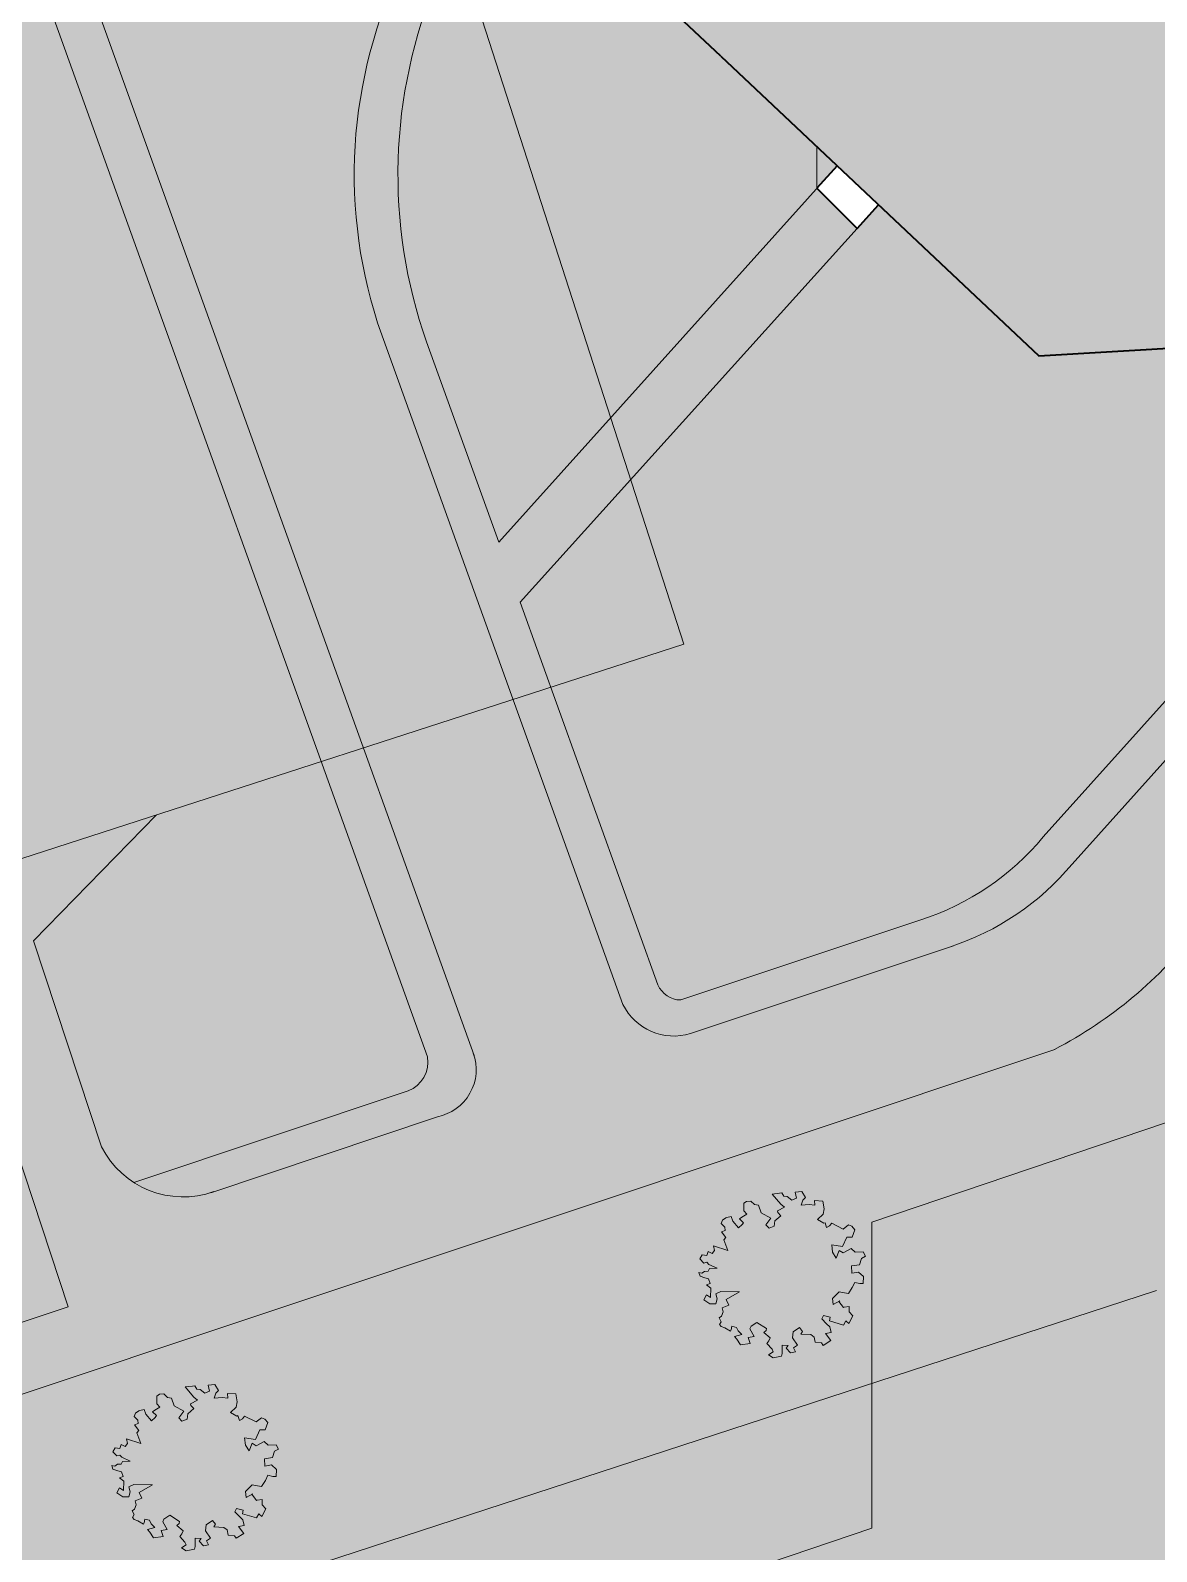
# Model space of a CAD drawing. Header units: millimetres. Extents: x 145836 to 266027, y 108786 to 206069.
# Drawn here: x 164393 to 168227, y 126078 to 131255 of the extents above; entities that cross this region are included whole.
import ezdxf

# ---------------------------------------------------------------- set-up
doc = ezdxf.new("R2010")
doc.units = ezdxf.units.MM
doc.layers.get('0').update_dxf_attribs({"color": 250})

msp = doc.modelspace()

# ---------------------------------------------------------------- hatches: boundary and pattern name
at = {"lineweight": 20, "true_color": 0xfff1c7}
h = msp.add_hatch(color=254, dxfattribs=at)
h.paths.add_polyline_path([(162787.3, 136420.3), (162787.3, 136018.3), (163030.6, 135318.4), (162787.3, 135240.4), (162787.3, 134849.7), (163152.8, 134966.8), (165383.2, 128766.8), (165526.6, 128813.2)])
h.paths.add_polyline_path([(159716.6, 134256.4), (159308.6, 134125.7), (158657, 136120.7, -0.369789), (158741.9, 136248.2), (159040.7, 136345.7), (159007.4, 136448.7), (158649.6, 136331.9, 0.36162), (158520.2, 136094.4), (159482.8, 133143.6, 0.300185), (159676.9, 132996.8), (159424, 133771.9), (159830.7, 133903.5)])
h.paths.add_polyline_path([(159932.4, 136636.5), (159932.4, 136750.4), (159007.4, 136448.7), (159040.7, 136345.7)])
at = {"lineweight": 20}
h = msp.add_hatch(color=254, dxfattribs=at)
h.paths.add_polyline_path([(168286.1, 128098), (167410.3, 128098), (166931.1, 127938), (166931.1, 127470.4), (167880, 127787.1, 0.086971)])
h.paths.add_polyline_path([(172025.7, 132269.4, -0.082195), (172099.6, 132318.1), (172099.6, 133129.2, -0.187061), (171964, 133165.1), (169603.6, 135362), (169603.6, 134872.9), (171695.9, 132923.1, -0.386482), (171734.5, 132648.4), (167939.4, 128417.3, -0.141055), (167522.3, 128135.3), (167410.3, 128098), (168286.1, 128098, 0.022008), (168370, 128197.7)])
at = {"lineweight": 20, "true_color": 0xfff1c7}
for points in [[(169603.6, 134872.9), (169603.6, 134688.4), (171611, 132817.3, -0.237373), (171619.3, 132721.9), (169615.1, 130487.5), (169200.1, 130875.7), (168946.3, 130606.4), (169366.6, 130210.4), (167841.2, 128509.9, -0.141055), (167424.1, 128227.9), (166606.9, 127955.1, -0.327904), (166526.6, 128015.4), (166164.9, 129019.7), (166036.8, 128978.3), (166410.5, 127940.3, 0.369105), (166640.3, 127841), (167536.1, 128139.9, 0.136984), (167939.4, 128417.3), (171734.5, 132648.4, 0.386482), (171695.9, 132923.1)], [(165669.2, 127642.2), (164745.7, 127333.9, 0.221417), (165007, 127299.3), (165819.3, 127571.4, 0.36845), (165903.8, 127765.9), (165526.6, 128813.2), (165383.2, 128766.8), (165732.2, 127796.7, -0.490997)]]:
    msp.add_hatch(color=254, dxfattribs=at).paths.add_polyline_path(points)
at = {"lineweight": 20}
for points in [[(165809.8, 131665.4), (165600.4, 132312.6), (165397.2, 132086.1, -0.532278), (164883.3, 132181.2), (164444, 133401.4, -0.38277), (164584.9, 133665.4), (164874.1, 133787.7), (164801.1, 133990.2), (163662.4, 133990.2), (165526.6, 128813.2), (166036.8, 128978.3), (165575.4, 130259.4, -0.201682), (165683, 131524.1)], [(167257.3, 126650), (166931.1, 126543.6), (166931.1, 126047.2), (167257.3, 126157.5)], [(166701.5, 125343.5), (166701.5, 125969.5), (166931.1, 126047.2), (166931.1, 126543.6), (162176.7, 124992.6), (162176.7, 123882.5)]]:
    msp.add_hatch(color=254, dxfattribs=at).paths.add_polyline_path(points)
at = {"lineweight": 20, "true_color": 0xb5b5b5}
h = msp.add_hatch(color=253, dxfattribs=at)
h.paths.add_polyline_path([(168425.4, 131839.3), (167946.1, 131342.3), (167181.4, 132062.9), (166528.4, 131369.9), (166743.7, 131167), (167825.9, 130147.3), (168452.8, 130184.6), (168791.1, 130543.5), (168746.6, 130586.7), (169215.8, 131089.8), (169263, 131044.3), (169603.6, 131405.8), (169603.6, 132013.2), (168219.4, 133317.5), (167874.8, 132951.8), (167949, 132877.6), (167800, 132719.5), (168425.4, 132094.2)])
h.paths.add_polyline_path([(167654.8, 132565.4), (167539.7, 132443.2), (167284.5, 132172.3), (167181.4, 132062.9), (167946.1, 131342.3), (168425.4, 131839.3)], flags=17)
at = {"lineweight": 13}
h = msp.add_hatch(color=5, dxfattribs=at)
h.set_gradient(color1=(194, 223, 180), color2=(197, 224, 184), centered=1, one_color=1, tint=0.8)
h.paths.add_polyline_path([(165679.4, 127645.6, 0.35438), (165745, 127761.1), (165383.2, 128766.8), (164822.5, 128585.5), (164404.1, 128156.4), (164635.2, 127455.7, 0.133977), (164745.7, 127333.9)])
h.paths.add_polyline_path([(164124.7, 127126.7, 0.144605), (164131.7, 127294.5), (163864.4, 128104.9), (164107.4, 128354.1), (161860.9, 127627.5), (160071.9, 133158), (159928.8, 132878.2), (160160.3, 132156.5, 0.081049), (160031.4, 131910.1), (161788.6, 126523.5, 0.37267), (161978.5, 126410.4)])
at = {"lineweight": 20, "true_color": 0xfff1c7}
h = msp.add_hatch(color=254, dxfattribs=at)
h.paths.add_polyline_path([(166437.1, 129726), (166368.9, 129937), (165987.4, 129512.7), (165741.8, 130194.7, -0.186267), (165778.5, 131428.5), (165857.8, 131516.9), (165809.8, 131665.4), (165683, 131524.1, 0.201682), (165575.4, 130259.4), (166036.8, 128978.3), (166164.9, 129019.7), (166060.8, 129308.9)])
h.paths.add_polyline_path([(167207.8, 130580.2), (167070.7, 130717.4), (166368.9, 129937), (166437.1, 129726)])
h.paths.add_polyline_path([(166528.4, 132264.6), (166528.4, 132466.6), (165809.8, 131665.4), (165857.8, 131516.9)])
at = {"lineweight": 13}
h = msp.add_hatch(color=5, dxfattribs=at)
h.set_gradient(color1=(194, 223, 180), color2=(197, 224, 184), centered=1, one_color=1, tint=0.8)
h.paths.add_polyline_path([(159857.6, 130456.4, 0.364982), (159482.5, 130662.2), (159193.8, 130568, 0.380272), (159018.2, 130167.1), (160402.7, 126053.3, 0.384755), (160763.7, 125878.2), (161002.6, 125958.2, 0.367553), (161205.2, 126325.3)])
h.paths.add_polyline_path([(167257.3, 126650), (167257.3, 127199.2), (169171.1, 127846.5), (172547.9, 131611.9, 0.321125), (172586, 132095), (172367.1, 132291.4, 0.355193), (172025.7, 132269.4), (168370, 128197.7, -0.109188), (167880, 127787.1), (160849, 125440.4, 0.308604), (160694.8, 125178.2), (160726.9, 125081.8, 0.349526), (161505.7, 124773.7)])
at = {"lineweight": 20, "true_color": 0xfcfcfc}
h = msp.add_hatch(color=7, dxfattribs=at)
h.set_gradient(color1=(194, 223, 180), color2=(197, 224, 184), centered=1, one_color=1, tint=0.8)
h.paths.add_polyline_path([(164088.6, 132365.6), (160686.5, 131257.9), (161860.9, 127627.5), (165383.2, 128766.8)])
at = {"lineweight": 13}
h = msp.add_hatch(color=5, dxfattribs=at)
h.set_gradient(color1=(194, 223, 180), color2=(197, 224, 184), centered=1, one_color=1, tint=0.8)
h.paths.add_polyline_path([(166528.4, 132264.6), (165857.8, 131516.9), (166368.9, 129937), (167070.7, 130717.4), (167070.7, 130858.9), (166743.7, 131167), (166528.4, 131369.9)])
h.paths.add_polyline_path([(165741.8, 130194.7), (165987.4, 129512.7), (166368.9, 129937), (165857.8, 131516.9), (165778.5, 131428.5, 0.186267)])
h.paths.add_polyline_path([(166437.1, 129726), (166618.2, 129166.3), (166164.9, 129019.7), (166529.6, 128007, 0.299084), (166606.9, 127955.1), (167437.9, 128232.5, 0.119197), (167798.7, 128462.4), (169366.6, 130210.4), (168946.3, 130606.4), (168944.9, 130604.9), (168849.8, 130697.3), (168746.6, 130586.7), (168791.1, 130543.5), (168452.8, 130184.6), (167825.9, 130147.3), (167280.7, 130661), (167207.8, 130580.2)])
h.paths.add_polyline_path([(166437.1, 129726), (166060.8, 129308.9), (166164.9, 129019.7), (166618.2, 129166.3)])
msp.add_hatch(color=252, dxfattribs=at).paths.add_polyline_path([(167139.6, 130794), (167070.7, 130858.9), (167070.7, 130717.4)])
at = {"lineweight": 20}
h = msp.add_hatch(color=254, dxfattribs=at)
h.paths.add_polyline_path([(166931.1, 127938), (166648.7, 127843.8, -0.382166), (166410.5, 127940.3), (166353.7, 128098), (165784.2, 128098), (165898.3, 127781.1, -0.475211), (165778.6, 127557.7), (165018.3, 127303.1, -0.377117), (164635.2, 127455.7), (164423.4, 128098), (164130.3, 128098), (164521.7, 126911.3), (163215, 126475.7), (163951.8, 126842.7), (163988.2, 126733.5), (164521.7, 126911.3), (164130.3, 128098), (163866.7, 128098), (164131.7, 127294.5, -0.396432), (163933.7, 126939.9), (162176.7, 126351.4), (162176.7, 125883.6), (166931.1, 127470.4)])
h.paths.add_polyline_path([(164822.5, 128585.5), (164107.4, 128354.1), (163864.4, 128104.9), (163866.7, 128098), (164423.4, 128098), (164404.1, 128156.4)])
h.paths.add_polyline_path([(166036.8, 128978.3), (165526.6, 128813.2), (165784.2, 128098), (166353.7, 128098)])
h = msp.add_hatch(color=252, dxfattribs=at)
h.paths.add_polyline_path([(169232.5, 126303.2, -0.373571), (169510.1, 126270.1), (169819.4, 125975), (169819.4, 126041.5), (169204.9, 127858), (169171.1, 127846.5), (168653.7, 127269.6, -0.0959), (168226.9, 126966.3), (167257.3, 126650), (167257.3, 126157.5), (166701.5, 125969.5), (166701.5, 125343.5), (169055.1, 126103.4)])
h.paths.add_polyline_path([(168653.7, 127269.6), (168710, 127332.4, 0.000063), (168710.2, 127332.6, -0.000063), (168710, 127332.4), (169171.1, 127846.5), (167257.3, 127199.2), (167257.3, 126650), (168226.9, 126966.3, 0.0959)], flags=17)
h.paths.add_polyline_path([(169819.4, 125975), (169488.1, 126291.2, 0.3333), (169232.5, 126303.2), (169055.1, 126103.4), (166701.5, 125343.5), (166701.5, 124119.7, -0.194009), (166880.7, 124268), (169819.4, 125241.2)])
h.paths.add_polyline_path([(169819.4, 125241.2), (166873.8, 124265.7, 0.187897), (166701.5, 124119.7), (166701.5, 123832), (166890.2, 123247.5), (166701.5, 123184.5), (166701.5, 122744.3), (166775, 122768.9, -0.340809), (167100.9, 122616.2), (167152, 122463.2), (167521.7, 122588.3), (167257.3, 123370), (167175.5, 123611.8, -0.426731), (167385.1, 124018.2), (167663.9, 124112.6, -0.377996), (168069.2, 123945.6), (168108.8, 123828.5), (168461.3, 123947.7), (168421.7, 124064.8, -0.369193), (168616.5, 124434.8), (169021.3, 124571.7, -0.426569), (169689.1, 124240.6), (169819.4, 123855.3)])
h.paths.add_polyline_path([(168069.2, 123945.6, 0.374662), (167667.6, 124113.8), (167385.1, 124018.2, 0.424176), (167174.6, 123614.4), (167257.3, 123370), (168160.6, 123675.5), (168108.8, 123828.5)], flags=17)
h.paths.add_polyline_path([(169689.1, 124240.6, 0.426569), (169021.3, 124571.7), (168616.5, 124434.8, 0.369193), (168421.7, 124064.8), (168461.3, 123947.7), (168513, 123794.8), (169204.9, 124028.8), (169819.4, 122212.3), (169819.4, 123855.3)])
h.paths.add_polyline_path([(168461.3, 123947.7), (168108.8, 123828.5), (168160.6, 123675.5), (168513, 123794.8)], flags=17)
h.paths.add_polyline_path([(167521.7, 122588.3), (167152, 122463.2), (167203.7, 122310.2), (167573.5, 122435.3)])
h.paths.add_polyline_path([(167100.9, 122616.2, 0.340809), (166775, 122768.9), (166701.5, 122744.3), (166701.5, 122140.3), (167203.7, 122310.2), (167152, 122463.2)])
h.paths.add_polyline_path([(166701.5, 123832), (166701.5, 123184.5), (166890.2, 123247.5)], flags=17)
h.paths.add_polyline_path([(169111.5, 121802.4), (168826.8, 121706.1), (169111.5, 120864.5)])
h.paths.add_polyline_path([(169111.5, 121972.8), (168775, 121859), (168826.8, 121706.1), (169111.5, 121802.4)])

# ---------------------------------------------------------------- linework, layer by layer
for p, q in [((163540.4, 138680.9), (166618.2, 129166.3)), ((162432.9, 137404.4), (165903.8, 127765.9)), ((163152.8, 134966.8), (165745, 127761.1)), ((167939.4, 128417.3), (171734.5, 132648.4)), ((165987.4, 129512.7), (167139.6, 130794)), ((166060.8, 129308.9), (167280.7, 130661)), ((165575.4, 130259.4), (166410.5, 127940.3)), ((165741.8, 130194.7), (165987.4, 129512.7)), ((167841.2, 128509.9), (169366.6, 130210.4)), ((166060.8, 129308.9), (166529.6, 128007)), ((161860.9, 127627.5), (166618.2, 129166.3)), ((167437.9, 128232.5), (166606.9, 127955.1)), ((167536.1, 128139.9), (166640.3, 127841)), ((167880, 127787.1), (160849, 125440.4)), ((165679.4, 127645.6), (164745.7, 127333.9)), ((165778.6, 127557.7), (165007, 127299.3)), ((161530.7, 124781.9), (168226.9, 126966.3))]:
    msp.add_line(p, q, dxfattribs=at)
at = {"lineweight": 40}
for p, q in [((166743.7, 131167), (166528.4, 131369.9)), ((166743.7, 131167), (167825.9, 130147.3)), ((167139.6, 130794), (167070.7, 130717.4)), ((167070.7, 130717.4), (167207.8, 130580.2)), ((167207.8, 130580.2), (167280.7, 130661)), ((167825.9, 130147.3), (168452.8, 130184.6))]:
    msp.add_line(p, q, dxfattribs=at)
at = {"color": 252, "lineweight": 20}
for p, q in [((167070.7, 130717.4), (167070.7, 130858.9)), ((167257.3, 127199.2), (169204.9, 127858)), ((167257.3, 126157.5), (166701.5, 125969.5))]:
    msp.add_line(p, q, dxfattribs=at)
at = {"lineweight": 13}
for p, q in [((164822.5, 128585.5), (164404.1, 128156.4)), ((164404.1, 128156.4), (164635.2, 127455.7)), ((164131.2, 128095), (164521.7, 126911.3)), ((166943.3, 127297.2), (166918.3, 127294.8)), ((166951.7, 127298.4), (166943.3, 127297.2)), ((166957.6, 127287.6), (166951.7, 127298.4)), ((167019.6, 127303.1), (166996.9, 127300.7)), ((166996.9, 127300.7), (167001.7, 127280.5)), ((167031.5, 127282.9), (167019.6, 127303.1)), ((166831.3, 127269.8), (166821.8, 127263.8)), ((166821.8, 127263.8), (166821.8, 127237.6)), ((166845.6, 127271), (166831.3, 127269.8)), ((166858.7, 127259.1), (166845.6, 127271)), ((166871.8, 127256.7), (166858.7, 127259.1)), ((166881.3, 127230.5), (166871.8, 127256.7)), ((166918.3, 127294.8), (166948.1, 127260.3)), ((166960, 127249.5), (166936.2, 127237.6)), ((166948.1, 127260.3), (166960, 127249.5)), ((166969.5, 127286.4), (166957.6, 127287.6)), ((166985, 127273.4), (166969.5, 127286.4)), ((167001.7, 127280.5), (166985, 127273.4)), ((167017.2, 127256.7), (167023.2, 127273.4)), ((167044.6, 127259.1), (167017.2, 127256.7)), ((167023.2, 127273.4), (167031.5, 127282.9)), ((167063.7, 127256.7), (167044.6, 127259.1)), ((167091.1, 127271), (167062.5, 127272.2)), ((167062.5, 127272.2), (167063.7, 127256.7)), ((167095.8, 127244.8), (167091.1, 127271)), ((167092.3, 127225.7), (167095.8, 127244.8)), ((166749.1, 127205.5), (166744.3, 127194.8)), ((166744.3, 127194.8), (166757.4, 127181.7)), ((166761, 127213.8), (166749.1, 127205.5)), ((166764.6, 127215), (166761, 127213.8)), ((166778.9, 127218.6), (166764.6, 127215)), ((166784.8, 127201.9), (166778.9, 127218.6)), ((166803.9, 127179.3), (166784.8, 127201.9)), ((166814.6, 127216.2), (166807.5, 127210.3)), ((166807.5, 127210.3), (166820.6, 127197.2)), ((166832.5, 127225.7), (166814.6, 127216.2)), ((166820.6, 127197.2), (166815.8, 127191.2)), ((166821.8, 127237.6), (166832.5, 127225.7)), ((166913.5, 127212.6), (166881.3, 127230.5)), ((166896.8, 127190), (166913.5, 127212.6)), ((166927.8, 127203.1), (166925.4, 127185.2)), ((166948.1, 127221), (166927.8, 127203.1)), ((166936.2, 127237.6), (166937.4, 127231.7)), ((166937.4, 127231.7), (166948.1, 127221)), ((167073.2, 127207.9), (167092.3, 127225.7)), ((167094.7, 127196), (167073.2, 127207.9)), ((167098.2, 127197.2), (167094.7, 127196)), ((167103, 127180.5), (167098.2, 127197.2)), ((167120.9, 127196), (167113.7, 127186.4)), ((167160.2, 127175.7), (167120.9, 127196)), ((166758.6, 127171), (166745.5, 127166.2)), ((166745.5, 127166.2), (166761, 127147.2)), ((166761, 127147.2), (166753.8, 127138.8)), ((166757.4, 127181.7), (166758.6, 127171)), ((166815.8, 127191.2), (166803.9, 127179.3)), ((166907.6, 127178.1), (166896.8, 127190)), ((166925.4, 127185.2), (166907.6, 127178.1)), ((167113.7, 127186.4), (167103, 127180.5)), ((167157.8, 127116.2), (167172.1, 127148.3)), ((167178.1, 127190), (167160.2, 127175.7)), ((167172.1, 127148.3), (167191.2, 127148.3)), ((167190, 127185.2), (167178.1, 127190)), ((167199.5, 127173.3), (167190, 127185.2)), ((167191.2, 127148.3), (167199.5, 127173.3)), ((166700.2, 127098.6), (166696.5, 127085.9)), ((166713.6, 127091.9), (166700.2, 127098.6)), ((166722.6, 127102.3), (166713.6, 127091.9)), ((166767.5, 127102.2), (166718.9, 127118.5)), ((166718.9, 127118.5), (166722.6, 127102.3)), ((166753.8, 127138.8), (166767.5, 127102.2)), ((167123.3, 127097.1), (167120.9, 127122.2)), ((167120.9, 127122.2), (167157.8, 127116.2)), ((167136.4, 127076.9), (167123.3, 127097.1)), ((167145.9, 127103.1), (167136.4, 127076.9)), ((167160.2, 127094.8), (167145.9, 127103.1)), ((167187.6, 127109.1), (167160.2, 127094.8)), ((167200.7, 127097.1), (167187.6, 127109.1)), ((167228.1, 127098.3), (167200.7, 127097.1)), ((167236.5, 127082.9), (167228.1, 127098.3)), ((166680.1, 127087.4), (166671.9, 127074)), ((166671.9, 127074), (166686.1, 127059.9)), ((166696.5, 127085.9), (166680.1, 127087.4)), ((166686.1, 127059.9), (166696.5, 127062.9)), ((166696.5, 127062.9), (166703.2, 127055.4)), ((166704.7, 127041.3), (166701, 127032.4)), ((166703.2, 127055.4), (166731.6, 127042.2)), ((166731.6, 127042.2), (166704.7, 127041.3)), ((167188.8, 127050.7), (167216.2, 127054.3)), ((167190, 127025.7), (167188.8, 127050.7)), ((167216.2, 127054.3), (167222.2, 127075.7)), ((167222.2, 127075.7), (167236.5, 127082.9)), ((166679.4, 127024.9), (166668.9, 127027.9)), ((166668.9, 127027.9), (166672.7, 127015.3)), ((166672.7, 127015.3), (166689, 127009.3)), ((166688.3, 127031.6), (166679.4, 127024.9)), ((166701, 127032.4), (166688.3, 127031.6)), ((166689, 127009.3), (166701.7, 127006.3)), ((166707.7, 126990), (166695, 126985.5)), ((166695, 126985.5), (166709.1, 126974.3)), ((166701.7, 127006.3), (166707.7, 126990)), ((167212.6, 127029.3), (167190, 127025.7)), ((167191.2, 126977), (167200.2, 126994.1)), ((167200.2, 126994.1), (167217.3, 126989.7)), ((167229.3, 127013.8), (167212.6, 127029.3)), ((167217.3, 126989.7), (167228.5, 126990.4)), ((167228.5, 126990.4), (167229.3, 127013.8)), ((166695, 126951.8), (166686.1, 126934.7)), ((166686.1, 126934.7), (166706.2, 126921.3)), ((166708.4, 126942.8), (166695, 126951.8)), ((166709.1, 126974.3), (166708.4, 126942.8)), ((166726.3, 126920.5), (166731.5, 126938.4)), ((166727, 126954.7), (166743.4, 126962.9)), ((166731.5, 126938.4), (166727, 126954.7)), ((166743.4, 126962.9), (166806.8, 126962.1)), ((166806.8, 126962.1), (166762, 126936.1)), ((166762, 126936.1), (166771, 126916.8)), ((167124.2, 126939.1), (167146.6, 126961.4)), ((167126.5, 126919), (167124.2, 126939.1)), ((167146.6, 126961.4), (167164.4, 126958.4)), ((167164.4, 126958.4), (167178.6, 126956.2)), ((167178.6, 126956.2), (167191.2, 126977)), ((163215, 126475.7), (164521.7, 126911.3)), ((166706.2, 126921.3), (166726.3, 126920.5)), ((166751.6, 126893.7), (166746.4, 126878.9)), ((166771, 126916.8), (166748.6, 126907.9)), ((166748.6, 126907.9), (166751.6, 126893.7)), ((167087.7, 126869.9), (167092.9, 126881.8)), ((167092.9, 126881.8), (167116, 126875.8)), ((167148.8, 126930.9), (167126.5, 126919)), ((167145.8, 126929.4), (167148.8, 126930.9)), ((167160.7, 126908.6), (167145.8, 126929.4)), ((167163.7, 126910), (167160.7, 126908.6)), ((167180.8, 126911.5), (167163.7, 126910)), ((167180.1, 126893.7), (167180.8, 126911.5)), ((167193.5, 126880.3), (167180.1, 126893.7)), ((166746.4, 126878.9), (166738.2, 126873.6)), ((166738.2, 126873.6), (166744.9, 126860.2)), ((166744.9, 126860.2), (166738.9, 126850.6)), ((166738.9, 126850.6), (166744.9, 126843.9)), ((166744.9, 126843.9), (166756.8, 126839.4)), ((166756.8, 126839.4), (166776.2, 126827.5)), ((166776.2, 126827.5), (166779.2, 126832.7)), ((166779.2, 126832.7), (166780.7, 126844.6)), ((166780.7, 126844.6), (166797, 126840.9)), ((166797, 126840.9), (166802.3, 126829)), ((166841.8, 126835.6), (166846.3, 126845.2)), ((166857.4, 126810.3), (166841.8, 126835.6)), ((166846.3, 126845.2), (166866.4, 126857.9)), ((166866.4, 126857.9), (166899.1, 126837)), ((166898.4, 126830.4), (166890.2, 126823.7)), ((166899.1, 126837), (166898.4, 126830.4)), ((166990, 126825.9), (167010.9, 126840.8)), ((167010.9, 126840.8), (167022, 126827.4)), ((167103.4, 126853.5), (167087.7, 126869.9)), ((167114.5, 126842.3), (167103.4, 126853.5)), ((167116, 126875.8), (167113, 126863.2)), ((167113, 126863.2), (167161.5, 126849)), ((167119, 126823.7), (167114.5, 126842.3)), ((167161.5, 126849), (167169.6, 126863.2)), ((167169.6, 126863.2), (167179.3, 126854.2)), ((167179.3, 126854.2), (167193.5, 126880.3)), ((166814.9, 126816.3), (166790.3, 126809.6)), ((166790.3, 126809.6), (166798.5, 126800.7)), ((166798.5, 126800.7), (166810.5, 126781.2)), ((166802.3, 126829), (166814.9, 126816.3)), ((166810.5, 126781.2), (166843.3, 126785.7)), ((166836.6, 126806.5), (166857.4, 126810.3)), ((166843.3, 126785.7), (166836.6, 126806.5)), ((166890.2, 126823.7), (166911.8, 126805.1)), ((166906.6, 126795.4), (166899.9, 126786.5)), ((166899.9, 126786.5), (166917.8, 126767.1)), ((166911.8, 126805.1), (166906.6, 126795.4)), ((166952.8, 126751.5), (166952.8, 126780.5)), ((166952.8, 126780.5), (166972.9, 126779)), ((166972.9, 126779), (166966.2, 126770.1)), ((166987.8, 126805.1), (166990, 126825.9)), ((167004.2, 126780.5), (166987.8, 126805.1)), ((166991.5, 126770.8), (167004.2, 126780.5)), ((167022, 126827.4), (167016.1, 126818.4)), ((167016.1, 126818.4), (167049.6, 126817)), ((167049.6, 126817), (167060.8, 126808)), ((167060.8, 126808), (167064.5, 126790.9)), ((167064.5, 126790.9), (167086.8, 126788.7)), ((167086.8, 126788.7), (167092, 126779.8)), ((167092, 126779.8), (167118.3, 126796.2)), ((167099.6, 126820), (167119, 126823.7)), ((167118.3, 126796.2), (167099.6, 126820)), ((166921.5, 126757.4), (166905.8, 126747)), ((166905.8, 126747), (166922.2, 126737.3)), ((166917.8, 126767.1), (166921.5, 126757.4)), ((166922.2, 126737.3), (166949.8, 126742.5)), ((166949.8, 126742.5), (166952.8, 126751.5)), ((166966.2, 126770.1), (166981.1, 126754.5)), ((166981.1, 126754.5), (166997.5, 126757.4)), ((166997.5, 126757.4), (166991.5, 126770.8)), ((164945.1, 126640.5), (164920.1, 126638.2)), ((164920.1, 126638.2), (164949.9, 126603.6)), ((164953.5, 126641.7), (164945.1, 126640.5)), ((164959.4, 126631), (164953.5, 126641.7)), ((164971.3, 126629.8), (164959.4, 126631)), ((164986.8, 126616.7), (164971.3, 126629.8)), ((165003.5, 126623.9), (164986.8, 126616.7)), ((165021.4, 126646.5), (164998.8, 126644.1)), ((164998.8, 126644.1), (165003.5, 126623.9)), ((165033.3, 126626.2), (165021.4, 126646.5)), ((165025, 126616.7), (165033.3, 126626.2)), ((164833.1, 126613.1), (164823.6, 126607.2)), ((164823.6, 126607.2), (164823.6, 126581)), ((164823.6, 126581), (164834.3, 126569.1)), ((164847.4, 126614.3), (164833.1, 126613.1)), ((164860.5, 126602.4), (164847.4, 126614.3)), ((164873.6, 126600.1), (164860.5, 126602.4)), ((164883.2, 126573.9), (164873.6, 126600.1)), ((164915.3, 126556), (164883.2, 126573.9)), ((164961.8, 126592.9), (164938, 126581)), ((164938, 126581), (164939.2, 126575.1)), ((164939.2, 126575.1), (164949.9, 126564.3)), ((164949.9, 126603.6), (164961.8, 126592.9)), ((165019, 126600.1), (165025, 126616.7)), ((165046.4, 126602.4), (165019, 126600.1)), ((165065.5, 126600.1), (165046.4, 126602.4)), ((165092.9, 126614.3), (165064.3, 126615.5)), ((165064.3, 126615.5), (165065.5, 126600.1)), ((165097.7, 126588.1), (165092.9, 126614.3)), ((165094.1, 126569.1), (165097.7, 126588.1)), ((164750.9, 126548.9), (164746.1, 126538.1)), ((164746.1, 126538.1), (164759.2, 126525)), ((164762.8, 126557.2), (164750.9, 126548.9)), ((164759.2, 126525), (164760.4, 126514.3)), ((164766.4, 126558.4), (164762.8, 126557.2)), ((164780.7, 126562), (164766.4, 126558.4)), ((164786.6, 126545.3), (164780.7, 126562)), ((164805.7, 126522.7), (164786.6, 126545.3)), ((164817.6, 126534.6), (164805.7, 126522.7)), ((164816.4, 126559.6), (164809.3, 126553.6)), ((164809.3, 126553.6), (164822.4, 126540.5)), ((164834.3, 126569.1), (164816.4, 126559.6)), ((164822.4, 126540.5), (164817.6, 126534.6)), ((164898.7, 126533.4), (164915.3, 126556)), ((164909.4, 126521.5), (164898.7, 126533.4)), ((164927.3, 126528.6), (164909.4, 126521.5)), ((164929.6, 126546.5), (164927.3, 126528.6)), ((164949.9, 126564.3), (164929.6, 126546.5)), ((165075, 126551.2), (165094.1, 126569.1)), ((165096.5, 126539.3), (165075, 126551.2)), ((165100, 126540.5), (165096.5, 126539.3)), ((165104.8, 126523.9), (165100, 126540.5)), ((165115.5, 126529.8), (165104.8, 126523.9)), ((165122.7, 126539.3), (165115.5, 126529.8)), ((165162, 126519.1), (165122.7, 126539.3)), ((165179.9, 126533.4), (165162, 126519.1)), ((165191.8, 126528.6), (165179.9, 126533.4)), ((165201.3, 126516.7), (165191.8, 126528.6)), ((164760.4, 126514.3), (164747.3, 126509.6)), ((164747.3, 126509.6), (164762.8, 126490.5)), ((164762.8, 126490.5), (164755.7, 126482.2)), ((164755.7, 126482.2), (164769.4, 126445.6)), ((165159.6, 126459.6), (165173.9, 126491.7)), ((165173.9, 126491.7), (165193, 126491.7)), ((165193, 126491.7), (165201.3, 126516.7)), ((164681.9, 126430.8), (164673.7, 126417.4)), ((164673.7, 126417.4), (164687.9, 126403.3)), ((164698.3, 126429.3), (164681.9, 126430.8)), ((164702, 126442), (164698.3, 126429.3)), ((164715.4, 126435.3), (164702, 126442)), ((164724.4, 126445.7), (164715.4, 126435.3)), ((164769.4, 126445.6), (164720.7, 126461.9)), ((164720.7, 126461.9), (164724.4, 126445.7)), ((165125.1, 126440.5), (165122.7, 126465.5)), ((165122.7, 126465.5), (165159.6, 126459.6)), ((165138.2, 126420.3), (165125.1, 126440.5)), ((165147.7, 126446.5), (165138.2, 126420.3)), ((165162, 126438.1), (165147.7, 126446.5)), ((165189.4, 126452.4), (165162, 126438.1)), ((165202.5, 126440.5), (165189.4, 126452.4)), ((165229.9, 126441.7), (165202.5, 126440.5)), ((165218, 126397.7), (165224, 126419.1)), ((165224, 126419.1), (165238.3, 126426.2)), ((165238.3, 126426.2), (165229.9, 126441.7)), ((164681.2, 126368.3), (164670.7, 126371.3)), ((164670.7, 126371.3), (164674.5, 126358.6)), ((164690.1, 126375), (164681.2, 126368.3)), ((164687.9, 126403.3), (164698.3, 126406.2)), ((164702.8, 126375.7), (164690.1, 126375)), ((164698.3, 126406.2), (164705, 126398.8)), ((164706.5, 126384.7), (164702.8, 126375.7)), ((164705, 126398.8), (164733.4, 126385.5)), ((164733.4, 126385.5), (164706.5, 126384.7)), ((165190.6, 126394.1), (165218, 126397.7)), ((165191.8, 126369.1), (165190.6, 126394.1)), ((165214.4, 126372.7), (165191.8, 126369.1)), ((165231.1, 126357.2), (165214.4, 126372.7)), ((164674.5, 126358.6), (164690.9, 126352.7)), ((164690.9, 126352.7), (164703.5, 126349.7)), ((164709.5, 126333.3), (164696.8, 126328.9)), ((164696.8, 126328.9), (164711, 126317.7)), ((164703.5, 126349.7), (164709.5, 126333.3)), ((164711, 126317.7), (164710.2, 126286.2)), ((165180.4, 126299.6), (165193.1, 126320.4)), ((165193.1, 126320.4), (165202, 126337.5)), ((165202, 126337.5), (165219.1, 126333)), ((165219.1, 126333), (165230.3, 126333.8)), ((165230.3, 126333.8), (165231.1, 126357.2)), ((164696.8, 126295.1), (164687.9, 126278)), ((164687.9, 126278), (164708, 126264.6)), ((164710.2, 126286.2), (164696.8, 126295.1)), ((164708, 126264.6), (164728.1, 126263.9)), ((164728.1, 126263.9), (164733.3, 126281.7)), ((164728.8, 126298.1), (164745.2, 126306.3)), ((164733.3, 126281.7), (164728.8, 126298.1)), ((164745.2, 126306.3), (164808.7, 126305.4)), ((164772.8, 126260.2), (164750.4, 126251.2)), ((164808.7, 126305.4), (164763.8, 126279.5)), ((164763.8, 126279.5), (164772.8, 126260.2)), ((165126, 126282.4), (165148.4, 126304.8)), ((165128.3, 126262.3), (165126, 126282.4)), ((165150.6, 126274.3), (165128.3, 126262.3)), ((165147.6, 126272.8), (165150.6, 126274.3)), ((165162.5, 126251.9), (165147.6, 126272.8)), ((165148.4, 126304.8), (165166.2, 126301.8)), ((165166.2, 126301.8), (165180.4, 126299.6)), ((164748.2, 126222.2), (164740, 126217)), ((164740, 126217), (164746.7, 126203.6)), ((164753.4, 126237.1), (164748.2, 126222.2)), ((164750.4, 126251.2), (164753.4, 126237.1)), ((165089.5, 126213.2), (165094.7, 126225.1)), ((165105.2, 126196.9), (165089.5, 126213.2)), ((165094.7, 126225.1), (165117.8, 126219.2)), ((165117.8, 126219.2), (165114.9, 126206.5)), ((165165.5, 126253.4), (165162.5, 126251.9)), ((165182.6, 126254.9), (165165.5, 126253.4)), ((165181.1, 126197.6), (165195.3, 126223.7)), ((165181.9, 126237), (165182.6, 126254.9)), ((165195.3, 126223.7), (165181.9, 126237)), ((164746.7, 126203.6), (164740.8, 126193.9)), ((164740.8, 126193.9), (164746.7, 126187.2)), ((164746.7, 126187.2), (164758.6, 126182.8)), ((164758.6, 126182.8), (164778, 126170.9)), ((164778, 126170.9), (164781, 126176.1)), ((164781, 126176.1), (164782.5, 126188)), ((164782.5, 126188), (164798.9, 126184.3)), ((164816.7, 126159.7), (164792.2, 126153)), ((164798.9, 126184.3), (164804.1, 126172.4)), ((164804.1, 126172.4), (164816.7, 126159.7)), ((164843.6, 126178.9), (164848.1, 126188.6)), ((164859.2, 126153.6), (164843.6, 126178.9)), ((164848.1, 126188.6), (164868.2, 126201.3)), ((164868.2, 126201.3), (164901, 126180.4)), ((164900.2, 126173.7), (164892, 126167)), ((164892, 126167), (164913.6, 126148.4)), ((164901, 126180.4), (164900.2, 126173.7)), ((164989.6, 126148.4), (164991.8, 126169.3)), ((164991.8, 126169.3), (165012.7, 126184.1)), ((165012.7, 126184.1), (165023.8, 126170.7)), ((165023.8, 126170.7), (165017.9, 126161.8)), ((165017.9, 126161.8), (165051.4, 126160.3)), ((165051.4, 126160.3), (165062.6, 126151.4)), ((165101.5, 126163.4), (165120.8, 126167.1)), ((165120.1, 126139.6), (165101.5, 126163.4)), ((165116.3, 126185.7), (165105.2, 126196.9)), ((165114.9, 126206.5), (165163.3, 126192.4)), ((165120.8, 126167.1), (165116.3, 126185.7)), ((165163.3, 126192.4), (165171.5, 126206.5)), ((165171.5, 126206.5), (165181.1, 126197.6)), ((164792.2, 126153), (164800.3, 126144.1)), ((164800.3, 126144.1), (164812.3, 126124.6)), ((164812.3, 126124.6), (164845.1, 126129.1)), ((164838.4, 126149.9), (164859.2, 126153.6)), ((164845.1, 126129.1), (164838.4, 126149.9)), ((164908.4, 126138.7), (164901.7, 126129.8)), ((164901.7, 126129.8), (164919.6, 126110.5)), ((164913.6, 126148.4), (164908.4, 126138.7)), ((164919.6, 126110.5), (164923.3, 126100.8)), ((164954.6, 126094.8), (164954.6, 126123.9)), ((164954.6, 126123.9), (164974.7, 126122.4)), ((164974.7, 126122.4), (164968, 126113.5)), ((164968, 126113.5), (164982.9, 126097.8)), ((165006, 126123.9), (164989.6, 126148.4)), ((164993.3, 126114.2), (165006, 126123.9)), ((164999.3, 126100.8), (164993.3, 126114.2)), ((165062.6, 126151.4), (165066.3, 126134.3)), ((165066.3, 126134.3), (165088.6, 126132.1)), ((165088.6, 126132.1), (165093.9, 126123.1)), ((165093.9, 126123.1), (165120.1, 126139.6)), ((164923.3, 126100.8), (164907.7, 126090.4)), ((164907.7, 126090.4), (164924, 126080.7)), ((164924, 126080.7), (164951.6, 126085.9)), ((164951.6, 126085.9), (164954.6, 126094.8)), ((164982.9, 126097.8), (164999.3, 126100.8))]:
    msp.add_line(p, q, dxfattribs=at)
at = {"color": 252, "lineweight": 9}
msp.add_line((167257.3, 126157.5), (167257.3, 127199.2), dxfattribs=at)
at = {"lineweight": 20}
for centre, radius, start, end in [((167133.1, 130763.8), 1637.3, 152.3326, 197.9429), ((167358.7, 130764.1), 1714.2, 157.1939, 199.3995), ((167142.8, 129093.5), 910.2, 287.999, 320.1147), ((167241, 129001), 910.2, 287.999, 320.1147), ((167196.1, 129101), 1481.2, 297.4975, 322.4228), ((166607.7, 128039.9), 84.8, 202.8111, 269.4155), ((166583.5, 128025.1), 192.7, 206.1077, 287.1451), ((165641, 127743.8), 105.4, 291.3932, 9.4464), ((165747.5, 127718.2), 163.4, 280.9758, 19.9512), ((164913.5, 127597.2), 312.2, 206.9604, 289.6096)]:
    msp.add_arc(centre, radius, start, end, dxfattribs=at)

doc.saveas('drawing.dxf')
